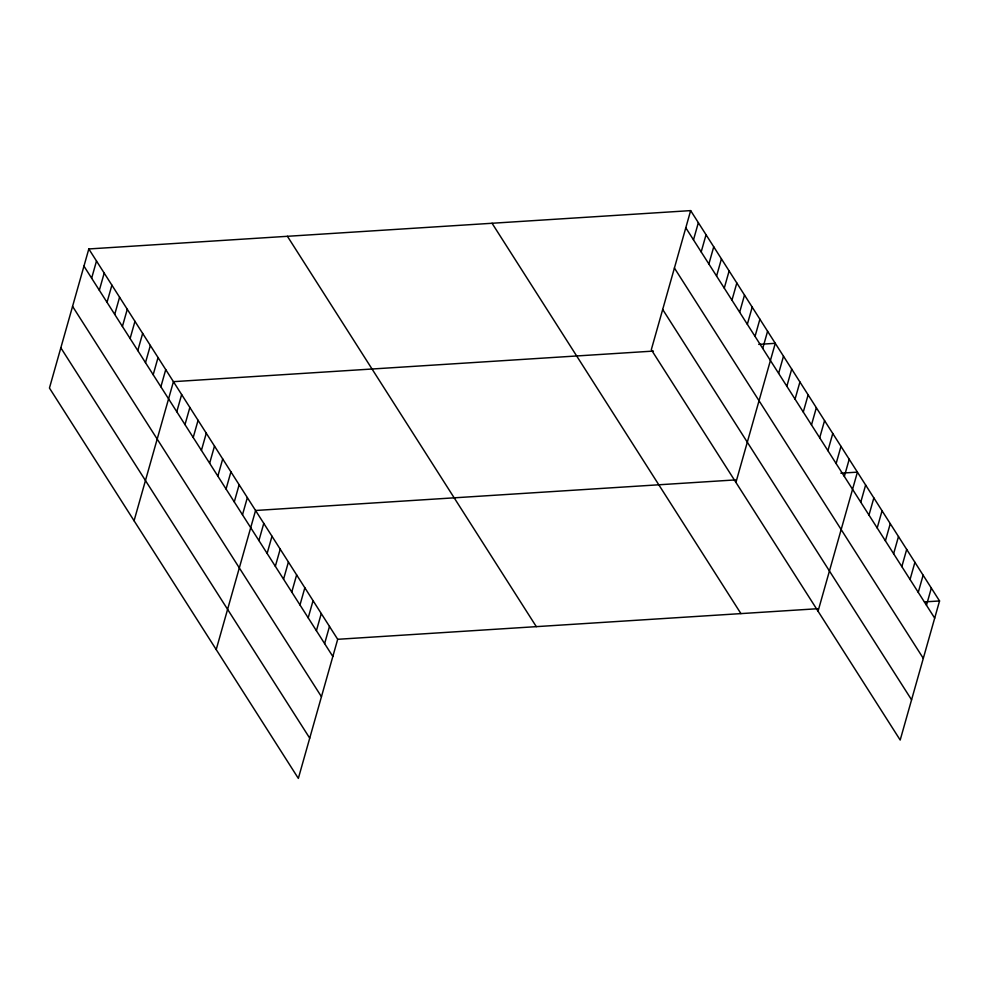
<?xml version="1.0" encoding="UTF-8"?>
<svg xmlns="http://www.w3.org/2000/svg" width="989" height="989" viewBox="0 0 989 989"><rect width="100%" height="100%" fill="white"/><g stroke="black" fill="none" stroke-linecap="round" stroke-linejoin="round"><path stroke-width="1.48" d="M88.812 248.956L49.45 388.047L298.344 778.392L337.694 639.302L88.812 248.956L690.656 210.608L939.55 600.953L900.188 740.044L651.306 349.698L690.656 210.608M91.643 278.206L96.502 261.022M99.333 290.272L104.191 273.088M107.022 302.337L111.893 285.153M114.724 314.391L119.582 297.219M122.413 326.457L127.272 309.285M130.103 338.522L134.961 321.338M137.792 350.588L142.663 333.404M145.494 362.654L150.353 345.47M153.184 374.72L158.042 357.536M160.873 386.786L165.744 369.602M134.071 520.77L173.434 381.667L653.408 351.083M176.784 411.733L181.642 394.549M184.992 424.615L189.863 407.431M193.214 437.497L198.072 420.313M201.422 450.378L206.281 433.194M209.631 463.26L214.502 446.076M217.852 476.142L222.71 458.958M226.061 489.023L230.932 471.84M234.282 501.905L239.14 484.721M242.49 514.787L247.349 497.603M216.208 649.575L255.57 510.485L735.544 479.9M258.92 540.55L263.779 523.366M267.129 553.432L271.987 536.248M275.338 566.314L280.208 549.13M283.559 579.195L288.417 562.012M291.767 592.077L296.638 574.893M299.988 604.959L304.847 587.775M308.197 617.841L313.056 600.657M316.406 630.722L321.277 613.539M324.627 643.604L329.485 626.42M693.487 239.857L698.358 222.673M701.189 251.923L706.047 234.739M708.878 263.989L713.737 246.805M716.568 276.055L721.438 258.871M724.269 288.108L729.128 270.937M731.959 300.174L736.817 283.002M739.648 312.24L744.507 295.068M747.338 324.305L752.209 307.122M755.04 336.371L759.898 319.187M762.729 348.437L767.588 331.253M735.927 482.422L775.277 343.319L758.736 344.382M778.64 373.385L783.498 356.201M786.848 386.266L791.707 369.082M795.057 399.148L799.928 381.964M803.278 412.03L808.137 394.846M811.487 424.911L816.345 407.728M819.696 437.793L824.566 420.609M827.917 450.675L832.775 433.491M836.125 463.557L840.984 446.373M844.346 476.438L849.205 459.255M818.051 611.227L857.414 472.136L840.86 473.187M860.764 502.202L865.635 485.018M868.985 515.084L873.843 497.9M877.194 527.965L882.052 510.781M885.402 540.847L890.273 523.663M893.623 553.729L898.482 536.545M901.832 566.61L906.69 549.427M910.053 579.492L914.912 562.308M918.262 592.374L923.12 575.19M926.47 605.256L931.341 588.072M337.694 639.302L817.68 608.717M924.505 601.905L939.55 600.953M685.797 227.791L934.692 618.137M674.411 268.019L923.306 658.365M662.679 309.47L911.574 699.816M492.052 223.254L740.934 613.613M287.416 236.297L536.31 626.643M83.954 266.14L332.836 656.486M72.568 306.367L321.45 696.713M60.836 347.819L309.718 738.165"/></g></svg>
